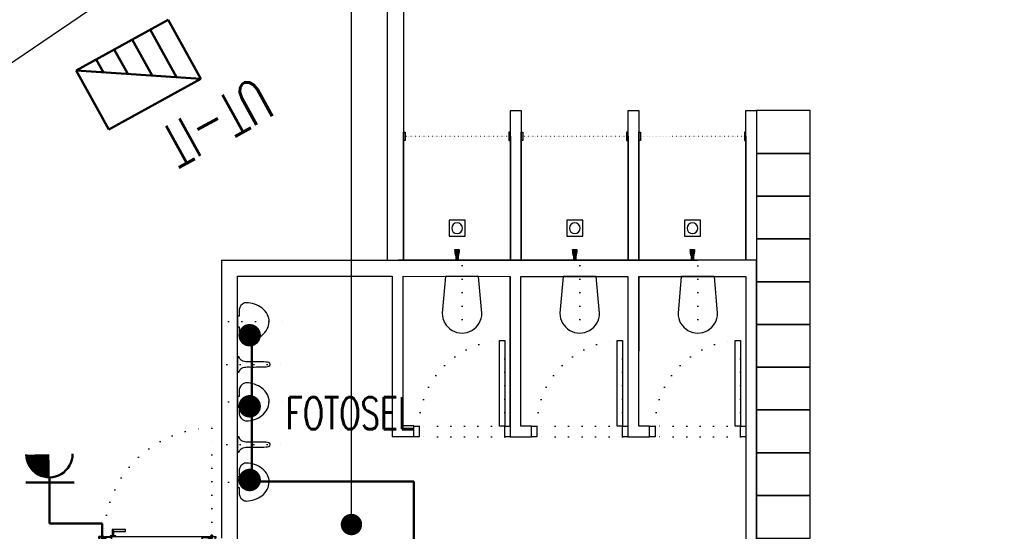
# Model space of a CAD drawing. Header units: metres. Extents: x -13194 to 152406, y -14653 to 29421.
# Drawn here: x 84671 to 85589, y 7451 to 7930 of the extents above; entities that cross this region are included whole.
import ezdxf

# ---------------------------------------------------------------- set-up
doc = ezdxf.new("R2010")
doc.units = ezdxf.units.M
doc.header["$LTSCALE"] = 100
doc.header["$MEASUREMENT"] = 0
doc.linetypes.add('DOT2', pattern=[0.125, 0, -0.125])
doc.linetypes.add('HIDDEN', pattern=[0.375, 0.25, -0.125])
doc.layers.get('0').update_dxf_attribs({"color": 9, "lineweight": 9})
for name, color, linetype, lineweight in [('00', 9, 'Continuous', 9), ('01', 9, 'Continuous', 9), ('05', 9, 'Continuous', 9), ('05S', 9, 'Continuous', 9), ('05V', 9, 'Continuous', 9), ('06B', 9, 'Continuous', 9), ('07K', 9, 'Continuous', 9), ('10', 9, 'Continuous', 9), ('11', 9, 'Continuous', 9), ('20', 9, 'DOT2', 9), ('21_mahal200', 9, 'Continuous', 9), ('E-AYDINLATMA VE PRİZ PANOSU', 7, 'Continuous', 30), ('E-ETANŞ PRİZ', 7, 'Continuous', 30), ('E-KABLO', 7, 'Continuous', 30), ('E-UPS PANOSU', 7, 'Continuous', 30), ('E-YAZI', 7, 'Continuous', 30)]:
    doc.layers.add(name, color=color, linetype=linetype, lineweight=lineweight)
doc.styles.add('E-YAZI', font='txttw.shx')
doc.styles.add('MuuM_TEXT-STANDART', font='ARIALN.TTF')
doc.dimstyles.new('MuuM_DIM200', dxfattribs={"dimscale": 20, "dimtxt": 2, "dimasz": 1, "dimexe": 1, "dimexo": 1, "dimgap": 1, "dimtad": 1, "dimdec": 1, "dimrnd": 0.5, "dimdsep": 46, "dimtxsty": 'MuuM_TEXT-STANDART', "dimblk": 'ARCHTICK', "dimcen": 0, "dimdle": 0.15, "dimclrd": 256, "dimclre": 256, "dimclrt": 256, "dimadec": 0, "dimazin": 0, "dimtfac": 5, "dimtdec": 1, "dimtix": 1, "dimtmove": 2, "dimatfit": 3, "dimldrblk": 'DOT', "dimfxl": 3, "dimfxlon": 1, "dimtolj": 1, "dimlwd": -1, "dimlwe": -1, "dimarcsym": 0})

# ---------------------------------------------------------------- blocks, each defined once
blk = doc.blocks.new('100_UPS PANOSU')
at = {"layer": 'E-UPS PANOSU', "color": 4}
for p, q in [((-3.072, 3.948), (3.072, 3.948)), ((-3.072, 0), (-3.072, 3.948)), ((3.072, 0), (-3.072, 3.948)), ((3.072, 3.948), (3.072, 0)), ((-1.872, 0), (-1.872, 3.177)), ((-0.672, 0), (-0.672, 2.406)), ((0.528, 0), (0.528, 1.635)), ((1.728, 0), (1.728, 0.864)), ((3.072, 0), (-3.072, 0))]:
    blk.add_line(p, q, dxfattribs=at)
blk = doc.blocks.new('100_ETANŞ PRİZ')
at = {"layer": 'E-ETANŞ PRİZ', "color": 4}
for p, q in [((-1.223, 2.136), (1.279, 2.136)), ((0, 2.4), (0, 0))]:
    blk.add_line(p, q, dxfattribs=at)
at = {"layer": 'E-ETANŞ PRİZ', "color": 4, "const_width": 1.2}
blk.add_lwpolyline([(0.01, 3, -0.414214), (-0.6, 3.59)], format="xyb", dxfattribs=at)
at = {"layer": 'E-ETANŞ PRİZ', "color": 4}
blk.add_arc((0, 3.6), 1.2, 180.7551, 0.7551, dxfattribs=at)
blk = doc.blocks.new('1.Bod.Ara.Sitatik Elk')
at = {"layer": '01'}
blk.add_lwpolyline([(1694.99, -40), (60, -1150.28), (40, -1163.86), (40, -1188.24), (40, -1370), (40, -1370), (40, -1430), (40, -1430), (40, -1850), (470, -1850), (470, -1890), (40, -1890), (40, -2160), (470, -2160), (470, -2200), (40, -2200), (40, -2200), (40, -2200), (40, -2945), (0, -2945), (0, -1142.67), (1968.94, 194.38)], dxfattribs=at)
blk = doc.blocks.new('_ArchTick')
at = {"color": 0, "linetype": 'ByBlock', "const_width": 0.15}
blk.add_lwpolyline([(-0.5, -0.5), (0.5, 0.5)], dxfattribs=at)
blk = doc.blocks.new('_Dot')
at = {"color": 0, "linetype": 'ByBlock', "lineweight": -2}
blk.add_line((-0.5, 0), (-1, 0), dxfattribs=at)
at = {"color": 0, "linetype": 'ByBlock', "const_width": 0.5}
blk.add_lwpolyline([(-0.25, 0, 1), (0.25, 0, 1)], format="xyb", close=True, dxfattribs=at)
blk = doc.blocks.new('p-duş kabini')
at = {"layer": '05S'}
h = blk.add_hatch(color=256, dxfattribs=at)
h.paths.add_polyline_path([(-485, 1200), (-485, 1120), (-500, 1120), (-500, 1200)])
h.paths.add_polyline_path([(485, 1200), (485, 1120), (500, 1120), (500, 1200)])
h = blk.add_hatch(color=256, dxfattribs=at)
edge = h.paths.add_edge_path()
edge.add_line((20, 100), (-20, 100))
edge.add_arc((217, 103.2), 237.1, 180.77287, 196.71945)
edge.add_line((-10, 35), (-10, 4))
edge.add_line((-10, 4), (-15, 4))
edge.add_line((-15, 4), (-15, 0))
edge.add_line((-15, 0), (15, 0))
edge.add_line((15, 0), (15, 4))
edge.add_line((15, 4), (10, 4))
edge.add_line((10, 4), (10, 35))
edge.add_arc((-217, 103.2), 237.1, 343.28055, 359.22713)
for points in [[(-485, 1200), (-485, 1120), (-500, 1120), (-500, 1200)], [(485, 1200), (485, 1120), (500, 1120), (500, 1200)], [(75, 375), (75, 225), (-75, 225), (-75, 375)]]:
    blk.add_lwpolyline(points, close=True)
blk.add_lwpolyline([(-500, 1160), (-500, 0), (500, 0), (500, 1160)])
at = {"linetype": 'DOT2'}
blk.add_lwpolyline([(485, 1160), (-485, 1160)], dxfattribs=at)
blk.add_lwpolyline([(20, 100), (-20, 100, 0.069693), (-10, 35), (-10, 4), (-15, 4), (-15, 0), (15, 0), (15, 4), (10, 4), (10, 35, 0.069693), (20, 100)], format="xyb")
blk.add_circle((0, 300), 50)
blk = doc.blocks.new('gr-p-barel kilitli kapı kolu')
at = {"layer": '05S'}
h = blk.add_hatch(color=256, dxfattribs=at)
h.paths.add_polyline_path([(1.3, 0.8), (-1.3, 0.8), (-1.3, 0.7), (1.3, 0.7)])
h.paths.add_polyline_path([(2.75, 0.7), (-2.75, 0.7), (-2.75, 0), (2.75, 0)])
h.paths.add_polyline_path([(-11.7, 4.9), (-11.7, 6.7), (0.9, 6.7), (0.9, 0.8), (-0.9, 0.8), (-0.9, 4.9)])
at = {"flags": 128}
for points in [[(-0.9, 0.8), (-0.9, 4.9), (-11.7, 4.9), (-11.7, 6.7), (0.9, 6.7), (0.9, 0.8)], [(-0.8, 5), (0.8, 6.6)]]:
    blk.add_lwpolyline(points, dxfattribs=at)
blk.add_lwpolyline([(-2.75, 0), (-2.75, 0.7), (2.75, 0.7), (2.75, 0)])
blk.add_lwpolyline([(-1.3, 0.7), (1.3, 0.7), (1.3, 0.8), (-1.3, 0.8)], close=True)
blk = doc.blocks.new('prf-scr2')
at = {"linetype": 'DOT2', "ltscale": 10}
blk.add_line((0, 0.19), (0, -1.06), dxfattribs=at)
for p, q in [((0.09, -0.24), (-0.09, -0.2)), ((-0.09, -0.24), (0.09, -0.28)), ((0.09, -0.32), (-0.09, -0.28)), ((-0.09, -0.32), (0.09, -0.36)), ((0.09, -0.4), (-0.09, -0.36)), ((-0.09, -0.4), (0.09, -0.44)), ((0.09, -0.48), (-0.09, -0.44)), ((-0.09, -0.48), (0.09, -0.52)), ((0.09, -0.56), (-0.09, -0.52)), ((-0.09, -0.56), (0.09, -0.6)), ((0.09, -0.64), (-0.09, -0.6)), ((-0.09, -0.64), (0.09, -0.68)), ((0.09, -0.72), (-0.09, -0.68)), ((-0.09, -0.72), (0.09, -0.76)), ((0.06, -0.84), (-0.08, -0.76)), ((-0.07, -0.8), (0.06, -0.84)), ((0.09, -0.17), (0, -0.15)), ((0, -0.18), (0.09, -0.2))]:
    blk.add_line(p, q)
blk.add_lwpolyline([(0.23, 0), (-0.23, 0), (-0.23, -0.01), (-0.12, -0.14), (0.12, -0.14), (0.23, -0.01), (0.23, 0)], close=True)
for points in [[(0.23, -0.01), (-0.23, -0.01)], [(-0.09, -0.14), (-0.09, -0.2), (-0.12, -0.22), (-0.12, -0.23), (-0.09, -0.24), (-0.09, -0.28), (-0.12, -0.3), (-0.12, -0.31), (-0.09, -0.32), (-0.09, -0.36), (-0.12, -0.38), (-0.12, -0.39), (-0.09, -0.4), (-0.09, -0.44), (-0.12, -0.46), (-0.12, -0.46), (-0.09, -0.48), (-0.09, -0.52), (-0.12, -0.54), (-0.12, -0.54), (-0.09, -0.56), (-0.09, -0.6), (-0.12, -0.62), (-0.12, -0.62), (-0.09, -0.64), (-0.09, -0.68), (-0.12, -0.69), (-0.12, -0.7), (-0.09, -0.72), (-0.09, -0.73), (-0.08, -0.76), (-0.1, -0.77), (-0.1, -0.78), (-0.07, -0.8), (-0.01, -0.94), (0, -0.95), (0.01, -0.94), (0.08, -0.76), (0.09, -0.76), (0.12, -0.74), (0.12, -0.73), (0.09, -0.72), (0.09, -0.68), (0.12, -0.66), (0.12, -0.66), (0.09, -0.64), (0.09, -0.6), (0.12, -0.58), (0.12, -0.58), (0.09, -0.56), (0.09, -0.52), (0.12, -0.5), (0.12, -0.5), (0.09, -0.48), (0.09, -0.44), (0.12, -0.43), (0.12, -0.42), (0.09, -0.4), (0.09, -0.36), (0.12, -0.35), (0.12, -0.34), (0.09, -0.32), (0.09, -0.28), (0.12, -0.27), (0.12, -0.26), (0.09, -0.24), (0.09, -0.2), (0.12, -0.19), (0.12, -0.18), (0.09, -0.17), (0.09, -0.14)]]:
    blk.add_lwpolyline(points)
blk = doc.blocks.new('K-SAC-01')
at = {"layer": '10'}
for points in [[(-4.6, 16.2, -0.414214), (-4.5, 16.3), (-0.1, 16.3, -0.414214), (0, 16.2), (0, 5.9), (0.2, 5.9), (0.2, 16.2, 0.414214), (-0.1, 16.5), (-4.5, 16.5, 0.414214), (-4.8, 16.2), (-4.8, 15.3, 0.414214), (-4.5, 15), (-3.4, 15), (-3.4, 15.2), (-4.5, 15.2, -0.414214), (-4.6, 15.3)], [(0.2, 10.3, -0.414214), (0.5, 10.6), (1.5, 10.6, -0.414214), (1.8, 10.3), (1.8, 3.9, -0.414214), (1.5, 3.6, -0.414214), (1.2, 3.9), (1.2, 4.8), (0.2, 4.8), (0.2, -1.2, -0.414214), (-0.1, -1.5), (-4.5, -1.5, -0.414214), (-4.8, -1.2), (-4.8, -0.3, -0.414214), (-4.5, 0), (-3.4, 0), (-3.4, -0.2), (-4.5, -0.2, 0.414214), (-4.6, -0.3), (-4.6, -1.2, 0.414214), (-4.5, -1.3), (-0.1, -1.3, 0.414214), (0, -1.2), (0, 5), (1.4, 5), (1.4, 3.9, 0.414214), (1.5, 3.8, 0.414214), (1.6, 3.9), (1.6, 10.3, 0.414214), (1.5, 10.4), (0.5, 10.4, 0.414214), (0.4, 10.3), (0.4, 9.4), (0.2, 9.4)], [(99.8, 10.3, 0.414214), (99.5, 10.6), (98.5, 10.6, 0.414214), (98.2, 10.3), (98.2, 3.9, 0.414214), (98.5, 3.6, 0.414214), (98.8, 3.9), (98.8, 4.8), (99.8, 4.8), (99.8, -1.2, 0.414214), (100.1, -1.5), (104.5, -1.5, 0.414214), (104.8, -1.2), (104.8, -0.3, 0.414214), (104.5, 0), (103.4, 0), (103.4, -0.2), (104.5, -0.2, -0.414214), (104.6, -0.3), (104.6, -1.2, -0.414214), (104.5, -1.3), (100.1, -1.3, -0.414214), (100, -1.2), (100, 5), (98.6, 5), (98.6, 3.9, -0.414214), (98.5, 3.8, -0.414214), (98.4, 3.9), (98.4, 10.3, -0.414214), (98.5, 10.4), (99.5, 10.4, -0.414214), (99.6, 10.3), (99.6, 9.4), (99.8, 9.4)], [(104.6, 16.2, 0.414214), (104.5, 16.3), (100.1, 16.3, 0.414214), (100, 16.2), (100, 5.9), (99.8, 5.9), (99.8, 16.2, -0.414214), (100.1, 16.5), (104.5, 16.5, -0.414214), (104.8, 16.2), (104.8, 15.3, -0.414214), (104.5, 15), (103.4, 15), (103.4, 15.2), (104.5, 15.2, 0.414214), (104.6, 15.3)], [(-0.38, -2.01), (1, -1.37), (1, 1.5), (1.2, 1.5), (1.2, -1.5), (-0.27, -2.18, -14.796002)]]:
    blk.add_lwpolyline(points, format="xyb", close=True, dxfattribs=at)
for points in [[(98.8, 0.15), (98.8, 2.15), (99.1, 2.15), (99.1, 3.19), (1.5, 3.19), (1.5, 2.15), (1.8, 2.15), (1.8, 0.15), (1.5, 0.15), (1.5, 1.85), (1.2, 1.85), (1.2, 3.49), (99.4, 3.49), (99.4, 1.85), (99.1, 1.85), (99.1, 0.15)], [(98.8, 2.15), (98.8, 0.15), (99.4, 0.15), (99.4, -1.5), (1.2, -1.5), (1.2, 0.15), (1.8, 0.15), (1.8, 2.15), (2.1, 2.15), (2.1, -0.15), (1.5, -0.15), (1.5, -1.2), (99.1, -1.2), (99.1, -0.15), (98.5, -0.15), (98.5, 2.15), (98.8, 2.15)]]:
    blk.add_lwpolyline(points, dxfattribs=at)
for points in [[(2.1, 3), (8.1, 3), (8.1, -1), (2.1, -1)], [(2.4, 2.7), (7.8, 2.7), (7.8, -0.7), (2.4, -0.7)], [(98.5, 3), (92.5, 3), (92.5, -1), (98.5, -1)], [(98.2, 2.7), (92.8, 2.7), (92.8, -0.7), (98.2, -0.7)]]:
    blk.add_lwpolyline(points, close=True, dxfattribs=at)
blk.add_circle((-0.95, -2.5), 0.55, dxfattribs=at)
at = {"layer": '20', "linetype": 'HIDDEN'}
for points in [[(-0.2, -1.3), (-0.2, 0), (-1.7, 0), (-1.7, -1.3)], [(-0.4, -1.99), (-0.4, -0.2), (-1.5, -0.2), (-1.5, -1.99)]]:
    blk.add_lwpolyline(points, dxfattribs=at)
at = {"layer": '20'}
blk.add_lwpolyline([(-0.95, -2.5), (-0.95, -102.85)], dxfattribs=at)
blk.add_arc((-0.95, -2.5), 100.35, 270, 1.51314, dxfattribs=at)
at = {"layer": '06B'}
blk.add_blockref('gr-p-barel kilitli kapı kolu', (91.4, 3.51), dxfattribs=at)
at = {"layer": '06B', "xscale": -1, "rotation": 180}
blk.add_blockref('gr-p-barel kilitli kapı kolu', (91.4, -1.51), dxfattribs=at)
at = {"layer": '10', "xscale": -1, "rotation": 90}
blk.add_blockref('prf-scr2', (1.5, 1), dxfattribs=at)
at = {"layer": '10', "rotation": 270}
blk.add_blockref('prf-scr2', (99.1, 1.22), dxfattribs=at)
blk = doc.blocks.new('p-kapı-ah-90')
at = {"linetype": 'DOT2'}
for p, q in [((5, 10), (85, 10)), ((5, 0), (85, 0))]:
    blk.add_line(p, q, dxfattribs=at)
for points in [[(10, 10), (10, 90), (5, 90), (5, 10)], [(0, 0), (5, 0), (5, 10), (0, 10)], [(85, 0), (90, 0), (90, 10), (85, 10)]]:
    blk.add_lwpolyline(points, close=True)
blk.add_lwpolyline([(5, 10), (5, 90, -0.414214), (85, 10, -0.433892)], format="xyb", dxfattribs=at)
blk = doc.blocks.new('p-klozet')
at = {"linetype": 'DOT2'}
blk.add_lwpolyline([(0, 10), (0, -60)], dxfattribs=at)
blk.add_lwpolyline([(-15.5, 0), (15.5, 0), (18.5, -34.47, -1.001588), (-18.5, -34.47)], format="xyb", close=True)
blk = doc.blocks.new('p-pisuar')
at = {"linetype": 'DOT2'}
blk.add_lwpolyline([(0, 10), (0, -45)], dxfattribs=at)
blk.add_lwpolyline([(11.42, 0, -0.252384), (17.51, -5, -0.066704), (17.76, -7, -0.088182), (16.45, -14.39, -0.087476), (12.81, -21.28, -0.105521), (6.87, -26.29, -0.121036), (0.13, -28, -0.141396), (-6.48, -26.6, -0.105521), (-12.79, -21.28, -0.087476), (-16.42, -14.39, -0.088182), (-17.74, -7, -0.055826), (-17.51, -5, -0.252384), (-11.42, 0), (-5, 0), (-5, 1.5), (5, 1.5), (5, 0)], format="xyb", close=True)
blk = doc.blocks.new('p-pisuar bölme')
at = {"linetype": 'DOT2'}
blk.add_lwpolyline([(0, 10), (0, -45)], dxfattribs=at)
blk.add_lwpolyline([(0, 0), (-7.5, 0, 0.335863), (-6.29, -1.8, -0.061447), (-4.83, -2.51, -0.147975), (-3.31, -4.31, -0.105673), (-2.38, -8.95, 0.01101), (-2.23, -26.78, 0.044983), (-1.74, -29.26, 0.284409), (0, -30.59, 0.284409), (1.74, -29.26, 0.044983), (2.23, -26.78, 0.01101), (2.38, -8.95, -0.105673), (3.31, -4.31, -0.147975), (4.83, -2.51, -0.061447), (6.29, -1.8, 0.335863), (7.5, 0)], format="xyb", close=True)
blk = doc.blocks.new('p-giyinme dolabı')
blk.add_lwpolyline([(40, -20), (40, 20), (-10, 20), (-10, -20)], close=True)
blk = doc.blocks.new('1.Bod.Ara.Mimari Elk')
for p, q in [((1239.87, -1090.1), (1240, -1090.1)), ((1350.22, -1090.11), (1350.35, -1090.11))]:
    blk.add_line(p, q)
at = {"layer": '00'}
for p, q in [((860, -925.08), (860, -1185.04)), ((860, -925.08), (1305.09, -925.08)), ((875, -1239.43), (875, -939.92)), ((1250.22, -940.11), (1249.87, -1080.1))]:
    blk.add_line(p, q, dxfattribs=at)
for points in [[(1015.22, -925.08), (1015.22, -575), (907.15, -575), (929.24, -560), (1560, -560), (1560, -575), (1215.22, -575)], [(1215.22, -575), (1030.22, -575), (1030.22, -925.08)], [(1019.52, -939.92), (1019.52, -1090.01), (1039.87, -1090.01), (1039.87, -1080.01), (1029.87, -1080.01), (1029.87, -940.02), (1129.87, -940.08), (1129.87, -1090.1), (1149.87, -1090.1), (1149.87, -1080.1), (1139.87, -1080.1), (1139.87, -940.1), (1239.87, -940.1), (1239.87, -1090.11), (1260.22, -1090.11), (1260.22, -1080.11), (1250.22, -1080.11), (1250.22, -940.11), (1350.22, -940.11), (1350.22, -1193.27)], [(1360.22, -1208.27), (1360.22, -925.1), (1025.57, -925.1)], [(875, -939.92), (1019.52, -940.01)], [(1129.87, -1080.1), (1129.87, -940.1)]]:
    blk.add_lwpolyline(points, dxfattribs=at)
at = {"layer": '11'}
for points in [[(1140.22, -785.1), (1140.22, -925.1), (1130.22, -925.1), (1130.22, -785.1)], [(1250.22, -785.1), (1250.22, -925.1), (1240.22, -925.1), (1240.22, -785.1)], [(1360.22, -785.1), (1360.22, -925.1), (1350.22, -925.1), (1350.22, -785.1)]]:
    blk.add_lwpolyline(points, close=True, dxfattribs=at)
at = {"rotation": 180}
blk.add_blockref('K-SAC-01', (850, -1185.04), dxfattribs=at)
at = {"layer": '05'}
for p in [(1370.22, -805.1), (1370.22, -845.1), (1370.22, -885.1), (1370.22, -925.1), (1370.22, -965.1), (1370.22, -1005.1), (1370.22, -1045.1), (1370.22, -1085.1), (1370.22, -1125.1), (1370.22, -1165.1)]:
    blk.add_blockref('p-giyinme dolabı', p, dxfattribs=at)
at = {"layer": '05V', "xscale": -0.1000000000058208, "yscale": 0.1000000000058208, "zscale": 0.1000000000058208}
for p in [(1080.22, -925.1), (1190.22, -925.1), (1300.22, -925.1)]:
    blk.add_blockref('p-duş kabini', p, dxfattribs=at)
at = {"layer": '05V', "xscale": -1}
for p in [(1084.87, -940.1), (1194.87, -940.1), (1305.22, -940.11)]:
    blk.add_blockref('p-klozet', p, dxfattribs=at)
at = {"layer": '05V', "xscale": -1, "rotation": 90}
for p in [(876.5, -982.47), (876.5, -1057.47), (876.5, -1132.47)]:
    blk.add_blockref('p-pisuar', p, dxfattribs=at)
at = {"layer": '05V', "rotation": 89.99999999999997}
for p in [(875, -1022.47), (875, -1097.47)]:
    blk.add_blockref('p-pisuar bölme', p, dxfattribs=at)
at = {"layer": '07K', "xscale": -1}
for p in [(1129.87, -1090.1), (1239.87, -1090.1), (1350.22, -1090.11)]:
    blk.add_blockref('p-kapı-ah-90', p, dxfattribs=at)
at = {"layer": '21_mahal200'}
blk.add_leader([(981.5, -1172.24), (981.5, -226.38)], dimstyle='MuuM_DIM200', override={"dimasz": 1, "dimfxl": 10}, dxfattribs=at)

msp = doc.modelspace()

# ---------------------------------------------------------------- linework, layer by layer
at = {"layer": 'E-KABLO', "color": 6}
for p, q in [((84888.45, 7497.97), (84888.45, 7644.72)), ((85039.9, 7497.97), (84888.45, 7497.97)), ((85039.9, 7332.71), (85039.9, 7497.97)), ((84699.18, 7458.7), (84748.56, 7458.7)), ((84748.56, 6935.44), (84748.56, 7458.7))]:
    msp.add_line(p, q, dxfattribs=at)
at = {"layer": 'E-KABLO', "color": 4, "const_width": 10.5}
for points in [[(84881.1, 7634.83, 1), (84891.6, 7634.83, 1)], [(84881.1, 7568.35, 1), (84891.6, 7568.35, 1)], [(84881.1, 7499.43, 1), (84891.6, 7499.43, 1)]]:
    msp.add_lwpolyline(points, format="xyb", close=True, dxfattribs=at)

# ---------------------------------------------------------------- block references
for name in ['1.Bod.Ara.Mimari Elk', '1.Bod.Ara.Sitatik Elk']:
    msp.add_blockref(name, (84000, 8630))
at = {"layer": 'E-ETANŞ PRİZ', "xscale": 18, "yscale": 18, "zscale": 18}
msp.add_blockref('100_ETANŞ PRİZ', (84699.18, 7458.7), dxfattribs=at)
at = {"layer": 'E-UPS PANOSU', "xscale": 15.99999999999999, "yscale": 15.99999999999999, "zscale": 15.99999999999999, "rotation": 208.8944041875314}
msp.add_blockref('100_UPS PANOSU', (84767.19, 7906.19), dxfattribs=at)

# ---------------------------------------------------------------- texts
at = {"layer": 'E-AYDINLATMA VE PRİZ PANOSU', "color": 4, "style": 'E-YAZI', "width": 0.7}
msp.add_text('UT-IT', height=40, rotation=208.8944, dxfattribs=at).set_placement((84892.34, 7877.06))
at = {"layer": 'E-YAZI', "color": 3, "style": 'E-YAZI', "width": 0.7}
msp.add_text('FOTOSEL', height=30, dxfattribs=at).set_placement((84919.85, 7546.87))

doc.saveas('drawing.dxf')
